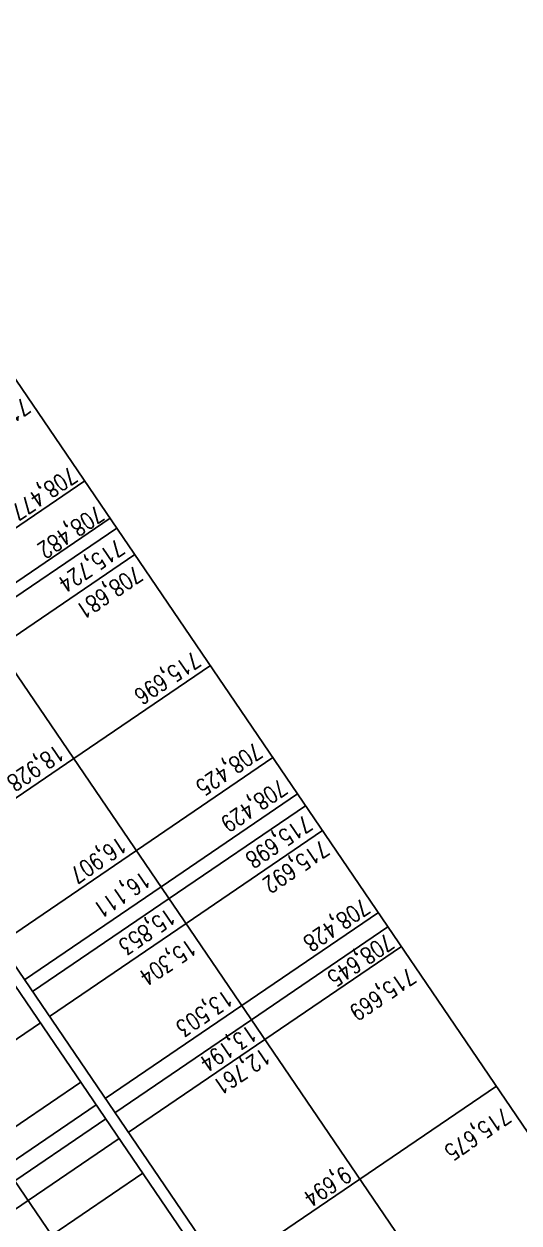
# Model space of a CAD drawing. Header units: metres. Extents: x 298520 to 308411, y 7433745 to 7450750.
# Drawn here: x 308147.95 to 308156.95, y 7433903.44 to 7433925.2 of the extents above; entities that cross this region are included whole.
import ezdxf

# ---------------------------------------------------------------- set-up
doc = ezdxf.new("R2010")
doc.units = ezdxf.units.M
doc.header["$LTSCALE"] = 10
doc.linetypes.add('CONTINUO', pattern=[0])
doc.layers.add('PERFIL_VIADUTO', color=45, linetype='CONTINUO')
doc.styles.add('ROMANS', font='romans', dxfattribs={"height": 0.2})

msp = doc.modelspace()

# ---------------------------------------------------------------- linework, layer by layer
at = {"layer": 'PERFIL_VIADUTO', "linetype": 'CONTINUO', "flags": 128}
for points in [[(308162.732, 7433896.815), (308138.706, 7433932.119)], [(308160.252, 7433895.127), (308136.226, 7433930.431)], [(308157.772, 7433893.44), (308133.746, 7433928.743)], [(308156.864, 7433894.418), (308133.918, 7433928.134)], [(308155.21, 7433893.293), (308132.265, 7433927.009)], [(308146.579, 7433915.219), (308149.059, 7433916.907)], [(308147.04, 7433914.541), (308149.52, 7433916.229)], [(308147.16, 7433914.365), (308149.64, 7433916.053)], [(308147.488, 7433913.883), (308149.968, 7433915.571)], [(308148.86, 7433911.867), (308151.34, 7433913.555)], [(308146.38, 7433910.179), (308148.86, 7433911.867)], [(308149.997, 7433910.196), (308152.477, 7433911.884)], [(308150.445, 7433909.538), (308152.925, 7433911.226)], [(308150.59, 7433909.325), (308153.07, 7433911.012)], [(308150.899, 7433908.871), (308153.379, 7433910.559)], [(308147.517, 7433908.508), (308149.997, 7433910.196)], [(308147.965, 7433907.85), (308150.445, 7433909.538)], [(308148.11, 7433907.637), (308150.59, 7433909.325)], [(308151.912, 7433907.382), (308154.392, 7433909.07)], [(308148.419, 7433907.183), (308150.899, 7433908.871)], [(308152.086, 7433907.126), (308154.566, 7433908.814)], [(308152.33, 7433906.768), (308154.81, 7433908.456)], [(308149.432, 7433905.694), (308151.912, 7433907.382)], [(308138.587, 7433900.492), (308148.253, 7433907.07)], [(308149.606, 7433905.438), (308152.086, 7433907.126)], [(308149.849, 7433905.081), (308152.33, 7433906.768)], [(308148.987, 7433905.992), (308139.066, 7433899.241)], [(308154.055, 7433904.233), (308156.535, 7433905.921)], [(308145.606, 7433903.09), (308149.267, 7433905.581)], [(308145.6, 7433902.713), (308149.441, 7433905.326)], [(308140.037, 7433898.403), (308149.684, 7433904.968)], [(308150.112, 7433904.339), (308140.192, 7433897.587)], [(308151.575, 7433902.545), (308154.055, 7433904.233)]]:
    msp.add_lwpolyline(points, dxfattribs=at)

# ---------------------------------------------------------------- texts
at = {"layer": 'PERFIL_VIADUTO', "style": 'ROMANS', "width": 0.8}
for s, p in [('715,595', (308147.939, 7433918.432)), ('708,477', (308148.791, 7433917.177)), ('708,482', (308149.277, 7433916.48)), ('715,724', (308149.649, 7433915.867)), ('708,681', (308149.977, 7433915.385)), ('715,696', (308151.032, 7433913.83)), ('18,928', (308148.553, 7433912.14)), ('708,425', (308152.152, 7433912.173)), ('708,429', (308152.604, 7433911.509)), ('715,698', (308153.055, 7433910.857)), ('16,907', (308149.69, 7433910.469)), ('715,692', (308153.364, 7433910.403)), ('16,111', (308150.123, 7433909.841)), ('708,428', (308154.105, 7433909.346)), ('15,853', (308150.579, 7433909.169)), ('15,304', (308150.956, 7433908.609)), ('708,645', (308154.541, 7433908.706)), ('715,669', (308154.942, 7433908.085)), ('13,503', (308151.62, 7433907.684)), ('13,194', (308152.054, 7433907.046)), ('12,761', (308152.301, 7433906.633)), ('715,675', (308156.667, 7433905.549)), ('9,694', (308153.766, 7433904.479))]:
    msp.add_text(s, height=0.3, rotation=214.2372, dxfattribs=at).set_placement(p)

doc.saveas('drawing.dxf')
